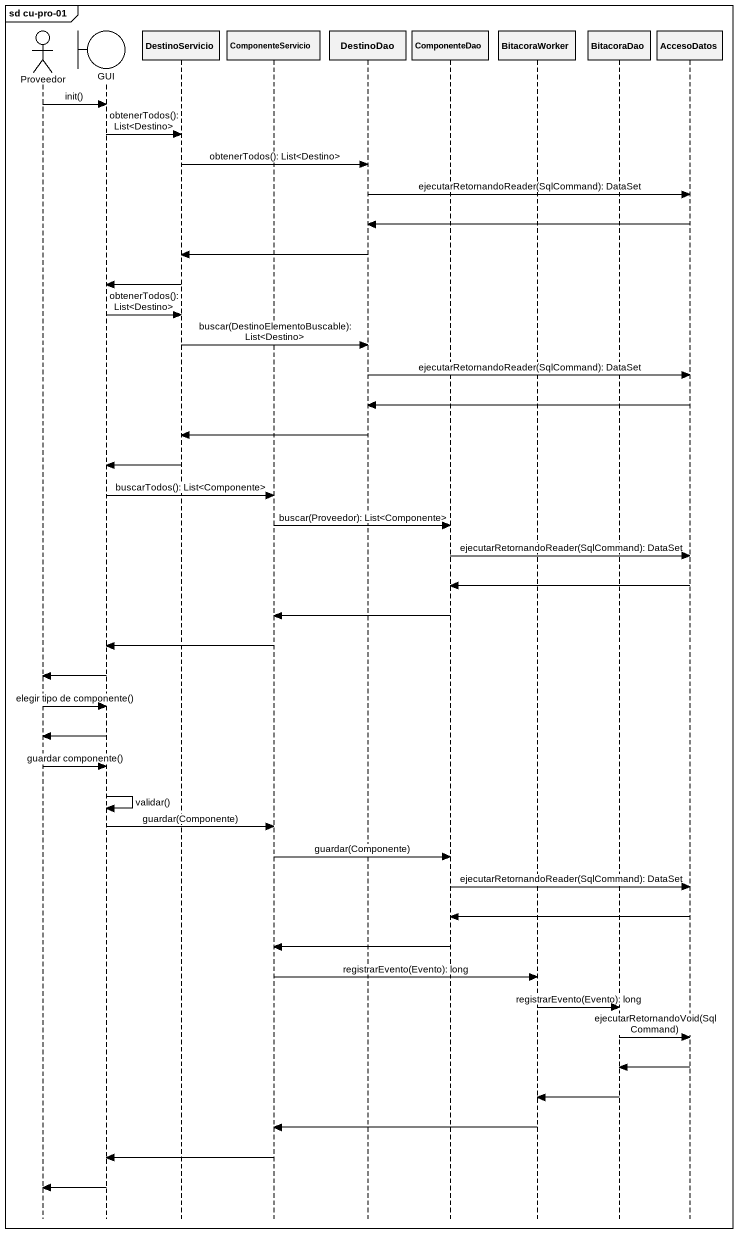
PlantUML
@startuml
mainframe sd cu-pro-01
hide footbox
actor Proveedor
boundary GUI
participant DestinoServicio
participant ComponenteServicio
participant DestinoDao
participant ComponenteDao
participant BitacoraWorker
participant BitacoraDao
participant AccesoDatos

Proveedor -> GUI : init()
GUI -> DestinoServicio : obtenerTodos(): List<Destino>
DestinoServicio -> DestinoDao : obtenerTodos(): List<Destino>
DestinoDao -> AccesoDatos : ejecutarRetornandoReader(SqlCommand): DataSet
AccesoDatos -> DestinoDao
DestinoDao -> DestinoServicio
DestinoServicio -> GUI
GUI -> DestinoServicio : obtenerTodos(): List<Destino>
DestinoServicio -> DestinoDao : buscar(DestinoElementoBuscable): List<Destino>
DestinoDao -> AccesoDatos : ejecutarRetornandoReader(SqlCommand): DataSet
AccesoDatos -> DestinoDao
DestinoDao -> DestinoServicio
DestinoServicio -> GUI
GUI -> ComponenteServicio : buscarTodos(): List<Componente>
ComponenteServicio -> ComponenteDao : buscar(Proveedor): List<Componente>
ComponenteDao -> AccesoDatos : ejecutarRetornandoReader(SqlCommand): DataSet
AccesoDatos -> ComponenteDao
ComponenteDao -> ComponenteServicio
ComponenteServicio -> GUI
GUI -> Proveedor
Proveedor -> GUI : elegir tipo de componente()
GUI -> Proveedor
Proveedor -> GUI : guardar componente()
GUI -> GUI : validar()
GUI -> ComponenteServicio : guardar(Componente)
ComponenteServicio -> ComponenteDao : guardar(Componente)
ComponenteDao -> AccesoDatos : ejecutarRetornandoReader(SqlCommand): DataSet
AccesoDatos -> ComponenteDao
ComponenteDao -> ComponenteServicio
ComponenteServicio -> BitacoraWorker : registrarEvento(Evento): long
BitacoraWorker -> BitacoraDao : registrarEvento(Evento): long
BitacoraDao -> AccesoDatos : ejecutarRetornandoVoid(SqlCommand)
AccesoDatos -> BitacoraDao
BitacoraDao -> BitacoraWorker
BitacoraWorker -> ComponenteServicio
ComponenteServicio -> GUI
GUI -> Proveedor
@enduml
